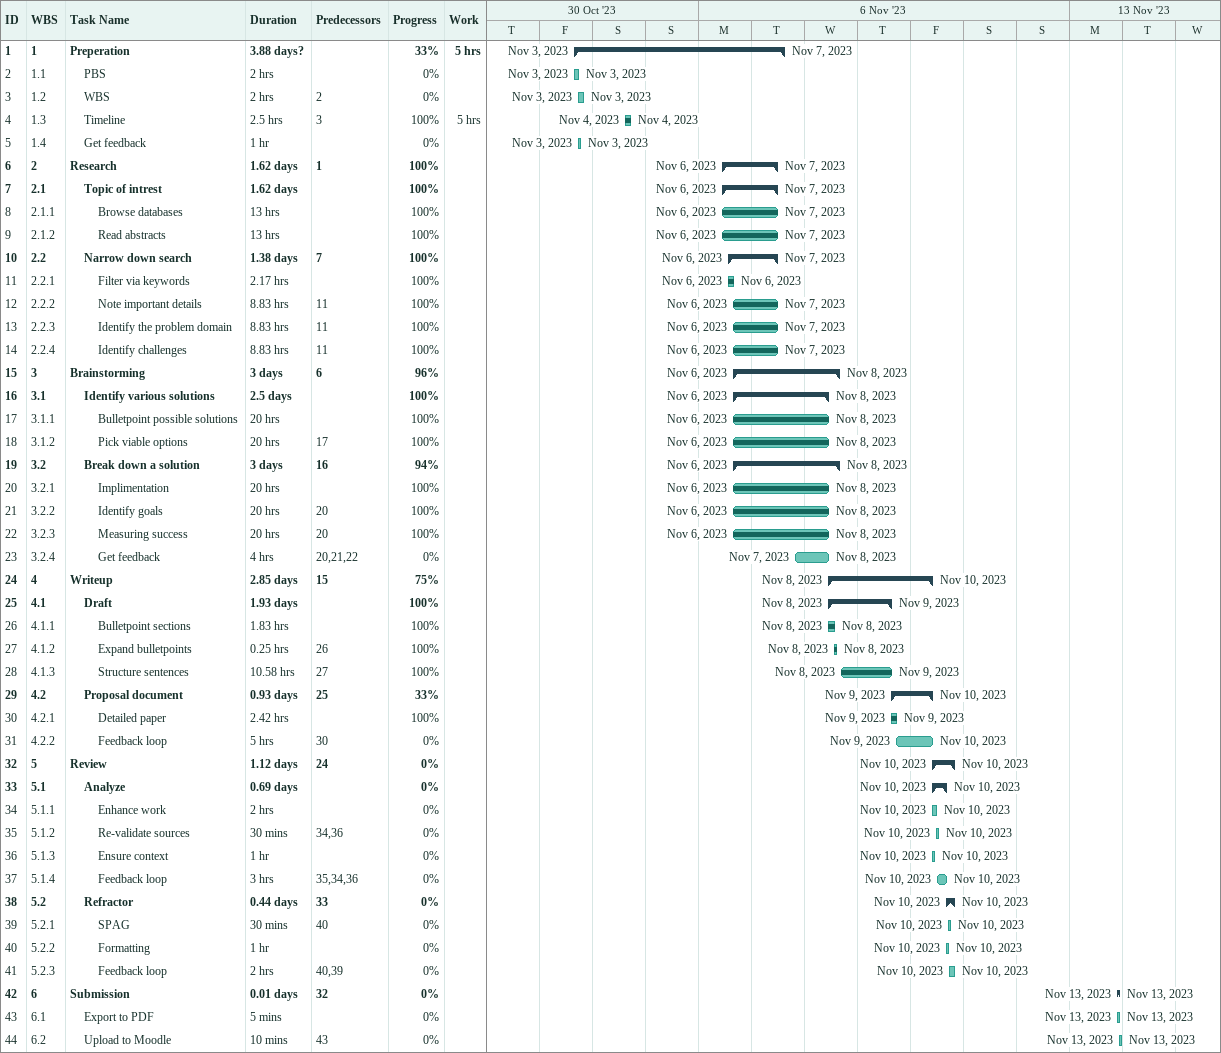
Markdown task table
| ID | WBS | Task | Duration | Start | Finish | Predecessors | % complete | Work (h) |
|---|---|---|---|---|---|---|---|---|
| 1 | 1 | **Preperation** | 3.88d? | 2023-11-03 | 2023-11-07 |  | 33 | 5 |
| 2 | 1.1 | PBS | 2h | 2023-11-03 | 2023-11-03 |  | 0 |  |
| 3 | 1.2 | WBS | 2h | 2023-11-03 | 2023-11-03 | 2 | 0 |  |
| 4 | 1.3 | Timeline | 2.5h | 2023-11-04 | 2023-11-04 | 3 | 100 | 5 |
| 5 | 1.4 | Get feedback | 1h | 2023-11-03 | 2023-11-03 |  | 0 |  |
| 6 | 2 | **Research** | 1.62d | 2023-11-06 | 2023-11-07 | 1 | 100 |  |
| 7 | 2.1 | **Topic of intrest** | 1.62d | 2023-11-06 | 2023-11-07 |  | 100 |  |
| 8 | 2.1.1 | Browse databases | 13h | 2023-11-06 | 2023-11-07 |  | 100 |  |
| 9 | 2.1.2 | Read abstracts | 13h | 2023-11-06 | 2023-11-07 |  | 100 |  |
| 10 | 2.2 | **Narrow down search** | 1.38d | 2023-11-06 | 2023-11-07 | 7 | 100 |  |
| 11 | 2.2.1 | Filter via keywords | 2.17h | 2023-11-06 | 2023-11-06 |  | 100 |  |
| 12 | 2.2.2 | Note important details | 8.83h | 2023-11-06 | 2023-11-07 | 11 | 100 |  |
| 13 | 2.2.3 | Identify the problem domain | 8.83h | 2023-11-06 | 2023-11-07 | 11 | 100 |  |
| 14 | 2.2.4 | Identify challenges | 8.83h | 2023-11-06 | 2023-11-07 | 11 | 100 |  |
| 15 | 3 | **Brainstorming** | 3d | 2023-11-06 | 2023-11-08 | 6 | 96 |  |
| 16 | 3.1 | **Identify various solutions** | 2.5d | 2023-11-06 | 2023-11-08 |  | 100 |  |
| 17 | 3.1.1 | Bulletpoint possible solutions | 20h | 2023-11-06 | 2023-11-08 |  | 100 |  |
| 18 | 3.1.2 | Pick viable options | 20h | 2023-11-06 | 2023-11-08 | 17 | 100 |  |
| 19 | 3.2 | **Break down a solution** | 3d | 2023-11-06 | 2023-11-08 | 16 | 94 |  |
| 20 | 3.2.1 | Implimentation | 20h | 2023-11-06 | 2023-11-08 |  | 100 |  |
| 21 | 3.2.2 | Identify goals | 20h | 2023-11-06 | 2023-11-08 | 20 | 100 |  |
| 22 | 3.2.3 | Measuring success | 20h | 2023-11-06 | 2023-11-08 | 20 | 100 |  |
| 23 | 3.2.4 | Get feedback | 4h | 2023-11-07 | 2023-11-08 | 20, 21, 22 | 0 |  |
| 24 | 4 | **Writeup** | 2.85d | 2023-11-08 | 2023-11-10 | 15 | 75 |  |
| 25 | 4.1 | **Draft** | 1.93d | 2023-11-08 | 2023-11-09 |  | 100 |  |
| 26 | 4.1.1 | Bulletpoint sections | 1.83h | 2023-11-08 | 2023-11-08 |  | 100 |  |
| 27 | 4.1.2 | Expand bulletpoints | 0.25h | 2023-11-08 | 2023-11-08 | 26 | 100 |  |
| 28 | 4.1.3 | Structure sentences | 10.58h | 2023-11-08 | 2023-11-09 | 27 | 100 |  |
| 29 | 4.2 | **Proposal document** | 0.93d | 2023-11-09 | 2023-11-10 | 25 | 33 |  |
| 30 | 4.2.1 | Detailed paper | 2.42h | 2023-11-09 | 2023-11-09 |  | 100 |  |
| 31 | 4.2.2 | Feedback loop | 5h | 2023-11-09 | 2023-11-10 | 30 | 0 |  |
| 32 | 5 | **Review** | 1.12d | 2023-11-10 | 2023-11-10 | 24 | 0 |  |
| 33 | 5.1 | **Analyze** | 0.69d | 2023-11-10 | 2023-11-10 |  | 0 |  |
| 34 | 5.1.1 | Enhance work | 2h | 2023-11-10 | 2023-11-10 |  | 0 |  |
| 35 | 5.1.2 | Re-validate sources | 30min | 2023-11-10 | 2023-11-10 | 34, 36 | 0 |  |
| 36 | 5.1.3 | Ensure context | 1h | 2023-11-10 | 2023-11-10 |  | 0 |  |
| 37 | 5.1.4 | Feedback loop | 3h | 2023-11-10 | 2023-11-10 | 35, 34, 36 | 0 |  |
| 38 | 5.2 | **Refractor** | 0.44d | 2023-11-10 | 2023-11-10 | 33 | 0 |  |
| 39 | 5.2.1 | SPAG | 30min | 2023-11-10 | 2023-11-10 | 40 | 0 |  |
| 40 | 5.2.2 | Formatting | 1h | 2023-11-10 | 2023-11-10 |  | 0 |  |
| 41 | 5.2.3 | Feedback loop | 2h | 2023-11-10 | 2023-11-10 | 40, 39 | 0 |  |
| 42 | 6 | **Submission** | 0.01d | 2023-11-13 | 2023-11-13 | 32 | 0 |  |
| 43 | 6.1 | Export to PDF | 5min | 2023-11-13 | 2023-11-13 |  | 0 |  |
| 44 | 6.2 | Upload to Moodle | 10min | 2023-11-13 | 2023-11-13 | 43 | 0 |  |
